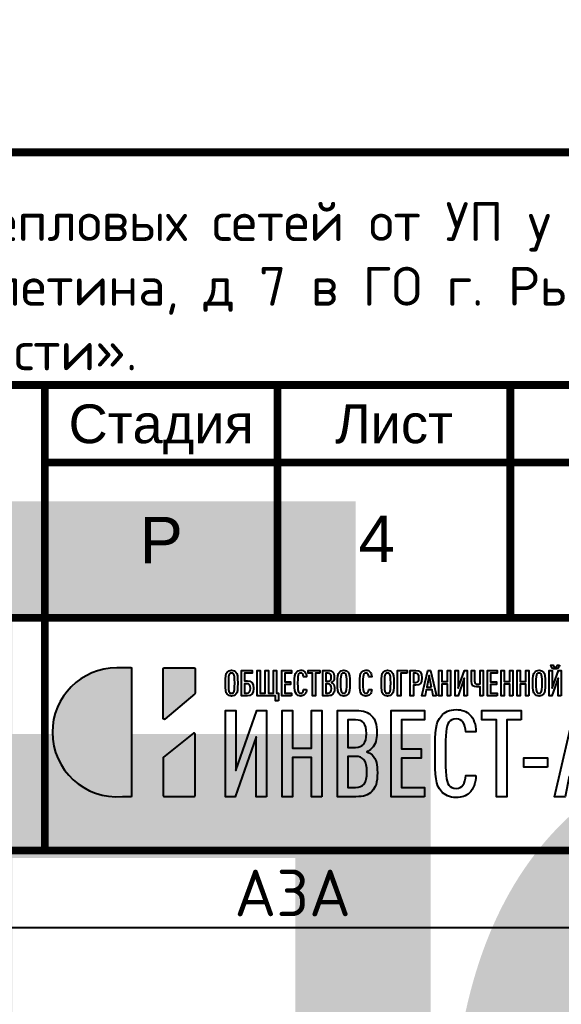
# Model space of a CAD drawing. Header units: millimetres. Extents: x 1990 to 8783, y 397 to 3825.
# Drawn here: x 4152 to 4186.9, y 3383.3 to 3446.7 of the extents above; entities that cross this region are included whole.
import ezdxf
from ezdxf.enums import TextEntityAlignment as Align

# ---------------------------------------------------------------- set-up
doc = ezdxf.new("R2018")
doc.units = ezdxf.units.MM
doc.layers.add('layer 1', color=7, linetype='Continuous')
doc.layers.add('Форматы', color=7, linetype='Continuous')
doc.styles.add('-ISOCPEUR-', font='isocpeur.ttf')
doc.styles.get("Standard").update_dxf_attribs({"font": 'arial.ttf'})

# ---------------------------------------------------------------- blocks, each defined once
blk = doc.blocks.new('Лого')
h = blk.add_hatch(color=151)
h.set_gradient(color1=(158, 191, 227), color2=(46, 54, 92), tint=1, name='HEMISPHERICAL')
edge = h.paths.add_edge_path()
edge.add_spline(control_points=[(0.349, 0.494), (-0.191, 0.447), (-0.657, 0.871), (-0.657, 1.415), (-0.657, 1.415), (-0.657, 1.925), (-0.243, 2.339), (0.267, 2.339), (0.267, 2.339), (0.267, 2.339), (0.471, 2.339), (0.471, 2.339), (0.471, 2.339), (0.479, 2.339), (0.485, 2.333), (0.485, 2.325), (0.485, 2.325), (0.485, 2.325), (0.485, 0.508), (0.485, 0.508), (0.485, 0.508), (0.485, 0.5), (0.479, 0.494), (0.471, 0.494), (0.471, 0.494), (0.471, 0.494), (0.35, 0.494), (0.35, 0.494), (0.35, 0.494), (0.35, 0.494), (0.349, 0.494), (0.349, 0.494)], knot_values=[0, 0, 0, 0, 0.111111, 0.111111, 0.111111, 0.111121, 0.222222, 0.222222, 0.222222, 0.222232, 0.333333, 0.333333, 0.333333, 0.333344, 0.444444, 0.444444, 0.444444, 0.444455, 0.555556, 0.555556, 0.555556, 0.555566, 0.666667, 0.666667, 0.666667, 0.666677, 0.777778, 0.777778, 0.777778, 0.777788, 1, 1, 1, 1], degree=3, periodic=0)
edge = h.paths.add_edge_path()
edge.add_spline(control_points=[(0.955, 1.604), (0.955, 1.604), (1.385, 1.966), (1.385, 1.966), (1.385, 1.966), (1.388, 1.969), (1.39, 1.972), (1.39, 1.976), (1.39, 1.976), (1.39, 1.976), (1.39, 2.325), (1.39, 2.325), (1.39, 2.325), (1.39, 2.333), (1.384, 2.339), (1.377, 2.339), (1.377, 2.339), (1.377, 2.339), (0.947, 2.339), (0.947, 2.339), (0.947, 2.339), (0.939, 2.339), (0.933, 2.333), (0.933, 2.325), (0.933, 2.325), (0.933, 2.325), (0.933, 1.614), (0.933, 1.614), (0.933, 1.614), (0.933, 1.609), (0.936, 1.604), (0.941, 1.602), (0.941, 1.602), (0.946, 1.6), (0.951, 1.601), (0.955, 1.604)], knot_values=[0, 0, 0, 0, 0.1, 0.1, 0.1, 0.10001, 0.2, 0.2, 0.2, 0.20001, 0.3, 0.3, 0.3, 0.30001, 0.4, 0.4, 0.4, 0.40001, 0.5, 0.5, 0.5, 0.50001, 0.6, 0.6, 0.6, 0.60001, 0.7, 0.7, 0.7, 0.70001, 0.8, 0.8, 0.8, 0.80001, 1, 1, 1, 1], degree=3, periodic=0)
edge = h.paths.add_edge_path()
edge.add_spline(control_points=[(0.938, 1.059), (0.938, 1.059), (1.369, 1.401), (1.369, 1.401), (1.369, 1.401), (1.373, 1.404), (1.378, 1.405), (1.383, 1.402), (1.383, 1.402), (1.387, 1.4), (1.39, 1.396), (1.39, 1.39), (1.39, 1.39), (1.39, 1.39), (1.39, 0.508), (1.39, 0.508), (1.39, 0.508), (1.39, 0.5), (1.384, 0.494), (1.377, 0.494), (1.377, 0.494), (1.377, 0.494), (0.947, 0.494), (0.947, 0.494), (0.947, 0.494), (0.939, 0.494), (0.933, 0.5), (0.933, 0.508), (0.933, 0.508), (0.933, 0.508), (0.933, 1.049), (0.933, 1.049), (0.933, 1.049), (0.933, 1.053), (0.935, 1.057), (0.938, 1.059)], knot_values=[0, 0, 0, 0, 0.1, 0.1, 0.1, 0.10001, 0.2, 0.2, 0.2, 0.20001, 0.3, 0.3, 0.3, 0.30001, 0.4, 0.4, 0.4, 0.40001, 0.5, 0.5, 0.5, 0.50001, 0.6, 0.6, 0.6, 0.60001, 0.7, 0.7, 0.7, 0.70001, 0.8, 0.8, 0.8, 0.80001, 1, 1, 1, 1], degree=3, periodic=0)
at = {"layer": 'layer 1', "color": 159}
for points, knots in [([(0.349, 0.494), (-0.191, 0.447), (-0.657, 0.871), (-0.657, 1.415), (-0.657, 1.415), (-0.657, 1.925), (-0.243, 2.339), (0.267, 2.339), (0.267, 2.339), (0.267, 2.339), (0.471, 2.339), (0.471, 2.339), (0.471, 2.339), (0.479, 2.339), (0.485, 2.333), (0.485, 2.325), (0.485, 2.325), (0.485, 2.325), (0.485, 0.508), (0.485, 0.508), (0.485, 0.508), (0.485, 0.5), (0.479, 0.494), (0.471, 0.494), (0.471, 0.494), (0.471, 0.494), (0.35, 0.494), (0.35, 0.494), (0.35, 0.494), (0.35, 0.494), (0.349, 0.494), (0.349, 0.494)], [0, 0, 0, 0, 0.111111, 0.111111, 0.111111, 0.111111, 0.222222, 0.222222, 0.222222, 0.222222, 0.333333, 0.333333, 0.333333, 0.333333, 0.444444, 0.444444, 0.444444, 0.444444, 0.555556, 0.555556, 0.555556, 0.555556, 0.666667, 0.666667, 0.666667, 0.666667, 0.777778, 0.777778, 0.777778, 0.777778, 1, 1, 1, 1]), ([(0.955, 1.604), (0.955, 1.604), (1.385, 1.966), (1.385, 1.966), (1.385, 1.966), (1.388, 1.969), (1.39, 1.972), (1.39, 1.976), (1.39, 1.976), (1.39, 1.976), (1.39, 2.325), (1.39, 2.325), (1.39, 2.325), (1.39, 2.333), (1.384, 2.339), (1.377, 2.339), (1.377, 2.339), (1.377, 2.339), (0.947, 2.339), (0.947, 2.339), (0.947, 2.339), (0.939, 2.339), (0.933, 2.333), (0.933, 2.325), (0.933, 2.325), (0.933, 2.325), (0.933, 1.614), (0.933, 1.614), (0.933, 1.614), (0.933, 1.609), (0.936, 1.604), (0.941, 1.602), (0.941, 1.602), (0.946, 1.6), (0.951, 1.601), (0.955, 1.604)], [0, 0, 0, 0, 0.1, 0.1, 0.1, 0.1, 0.2, 0.2, 0.2, 0.2, 0.3, 0.3, 0.3, 0.3, 0.4, 0.4, 0.4, 0.4, 0.5, 0.5, 0.5, 0.5, 0.6, 0.6, 0.6, 0.6, 0.7, 0.7, 0.7, 0.7, 0.8, 0.8, 0.8, 0.8, 1, 1, 1, 1]), ([(2.002, 2.121), (2.002, 2.221), (1.999, 2.253), (1.976, 2.279), (1.976, 2.279), (1.962, 2.295), (1.942, 2.306), (1.914, 2.306), (1.914, 2.306), (1.885, 2.306), (1.866, 2.295), (1.852, 2.279), (1.852, 2.279), (1.829, 2.253), (1.826, 2.221), (1.826, 2.121), (1.826, 2.121), (1.826, 2.021), (1.829, 1.988), (1.852, 1.962), (1.852, 1.962), (1.866, 1.946), (1.885, 1.936), (1.914, 1.936), (1.914, 1.936), (1.942, 1.936), (1.962, 1.946), (1.976, 1.962), (1.976, 1.962), (1.999, 1.988), (2.002, 2.021), (2.002, 2.121)], [0, 0, 0, 0, 0.111111, 0.111111, 0.111111, 0.111111, 0.222222, 0.222222, 0.222222, 0.222222, 0.333333, 0.333333, 0.333333, 0.333333, 0.444444, 0.444444, 0.444444, 0.444444, 0.555556, 0.555556, 0.555556, 0.555556, 0.666667, 0.666667, 0.666667, 0.666667, 0.777778, 0.777778, 0.777778, 0.777778, 1, 1, 1, 1]), ([(1.959, 2.121), (1.959, 2.035), (1.956, 2.006), (1.943, 1.989), (1.943, 1.989), (1.937, 1.981), (1.928, 1.975), (1.914, 1.975), (1.914, 1.975), (1.9, 1.975), (1.89, 1.981), (1.884, 1.989), (1.884, 1.989), (1.871, 2.006), (1.869, 2.035), (1.869, 2.121), (1.869, 2.121), (1.869, 2.207), (1.871, 2.235), (1.884, 2.253), (1.884, 2.253), (1.89, 2.261), (1.9, 2.266), (1.914, 2.266), (1.914, 2.266), (1.928, 2.266), (1.937, 2.261), (1.943, 2.253), (1.943, 2.253), (1.956, 2.235), (1.959, 2.207), (1.959, 2.121)], [0, 0, 0, 0, 0.111111, 0.111111, 0.111111, 0.111111, 0.222222, 0.222222, 0.222222, 0.222222, 0.333333, 0.333333, 0.333333, 0.333333, 0.444444, 0.444444, 0.444444, 0.444444, 0.555556, 0.555556, 0.555556, 0.555556, 0.666667, 0.666667, 0.666667, 0.666667, 0.777778, 0.777778, 0.777778, 0.777778, 1, 1, 1, 1]), ([(2.228, 2.046), (2.228, 2.126), (2.196, 2.152), (2.141, 2.152), (2.141, 2.152), (2.141, 2.152), (2.102, 2.152), (2.102, 2.152), (2.102, 2.152), (2.102, 2.152), (2.102, 2.262), (2.102, 2.262), (2.102, 2.262), (2.102, 2.262), (2.212, 2.262), (2.212, 2.262), (2.212, 2.262), (2.212, 2.262), (2.212, 2.302), (2.212, 2.302), (2.212, 2.302), (2.212, 2.302), (2.059, 2.302), (2.059, 2.302), (2.059, 2.302), (2.059, 2.302), (2.059, 1.94), (2.059, 1.94), (2.059, 1.94), (2.059, 1.94), (2.141, 1.94), (2.141, 1.94), (2.141, 1.94), (2.195, 1.94), (2.228, 1.966), (2.228, 2.046)], [0, 0, 0, 0, 0.1, 0.1, 0.1, 0.1, 0.2, 0.2, 0.2, 0.2, 0.3, 0.3, 0.3, 0.3, 0.4, 0.4, 0.4, 0.4, 0.5, 0.5, 0.5, 0.5, 0.6, 0.6, 0.6, 0.6, 0.7, 0.7, 0.7, 0.7, 0.8, 0.8, 0.8, 0.8, 1, 1, 1, 1]), ([(2.587, 1.868), (2.587, 1.868), (2.587, 1.979), (2.587, 1.979), (2.587, 1.979), (2.587, 1.979), (2.559, 1.979), (2.559, 1.979), (2.559, 1.979), (2.559, 1.979), (2.559, 2.302), (2.559, 2.302), (2.559, 2.302), (2.559, 2.302), (2.515, 2.302), (2.515, 2.302), (2.515, 2.302), (2.515, 2.302), (2.515, 1.979), (2.515, 1.979), (2.515, 1.979), (2.515, 1.979), (2.442, 1.979), (2.442, 1.979), (2.442, 1.979), (2.442, 1.979), (2.442, 2.302), (2.442, 2.302), (2.442, 2.302), (2.442, 2.302), (2.398, 2.302), (2.398, 2.302), (2.398, 2.302), (2.398, 2.302), (2.398, 1.979), (2.398, 1.979), (2.398, 1.979), (2.398, 1.979), (2.325, 1.979), (2.325, 1.979), (2.325, 1.979), (2.325, 1.979), (2.325, 2.302), (2.325, 2.302), (2.325, 2.302), (2.325, 2.302), (2.282, 2.302), (2.282, 2.302), (2.282, 2.302), (2.282, 2.302), (2.282, 1.94), (2.282, 1.94), (2.282, 1.94), (2.282, 1.94), (2.546, 1.94), (2.546, 1.94), (2.546, 1.94), (2.546, 1.94), (2.546, 1.868), (2.546, 1.868), (2.546, 1.868), (2.546, 1.868), (2.587, 1.868), (2.587, 1.868)], [0, 0, 0, 0, 0.058824, 0.058824, 0.058824, 0.058824, 0.117647, 0.117647, 0.117647, 0.117647, 0.176471, 0.176471, 0.176471, 0.176471, 0.235294, 0.235294, 0.235294, 0.235294, 0.294118, 0.294118, 0.294118, 0.294118, 0.352941, 0.352941, 0.352941, 0.352941, 0.411765, 0.411765, 0.411765, 0.411765, 0.470588, 0.470588, 0.470588, 0.470588, 0.529412, 0.529412, 0.529412, 0.529412, 0.588235, 0.588235, 0.588235, 0.588235, 0.647059, 0.647059, 0.647059, 0.647059, 0.705882, 0.705882, 0.705882, 0.705882, 0.764706, 0.764706, 0.764706, 0.764706, 0.823529, 0.823529, 0.823529, 0.823529, 0.882353, 0.882353, 0.882353, 0.882353, 1, 1, 1, 1]), ([(2.773, 1.94), (2.773, 1.94), (2.773, 1.979), (2.773, 1.979), (2.773, 1.979), (2.773, 1.979), (2.677, 1.979), (2.677, 1.979), (2.677, 1.979), (2.677, 1.979), (2.677, 2.102), (2.677, 2.102), (2.677, 2.102), (2.677, 2.102), (2.76, 2.102), (2.76, 2.102), (2.76, 2.102), (2.76, 2.102), (2.76, 2.141), (2.76, 2.141), (2.76, 2.141), (2.76, 2.141), (2.677, 2.141), (2.677, 2.141), (2.677, 2.141), (2.677, 2.141), (2.677, 2.262), (2.677, 2.262), (2.677, 2.262), (2.677, 2.262), (2.773, 2.262), (2.773, 2.262), (2.773, 2.262), (2.773, 2.262), (2.773, 2.302), (2.773, 2.302), (2.773, 2.302), (2.773, 2.302), (2.634, 2.302), (2.634, 2.302), (2.634, 2.302), (2.634, 2.302), (2.634, 1.94), (2.634, 1.94), (2.634, 1.94), (2.634, 1.94), (2.773, 1.94), (2.773, 1.94)], [0, 0, 0, 0, 0.076923, 0.076923, 0.076923, 0.076923, 0.153846, 0.153846, 0.153846, 0.153846, 0.230769, 0.230769, 0.230769, 0.230769, 0.307692, 0.307692, 0.307692, 0.307692, 0.384615, 0.384615, 0.384615, 0.384615, 0.461538, 0.461538, 0.461538, 0.461538, 0.538462, 0.538462, 0.538462, 0.538462, 0.615385, 0.615385, 0.615385, 0.615385, 0.692308, 0.692308, 0.692308, 0.692308, 0.769231, 0.769231, 0.769231, 0.769231, 0.846154, 0.846154, 0.846154, 0.846154, 1, 1, 1, 1]), ([(2.99, 2.029), (2.99, 2.029), (2.946, 2.029), (2.946, 2.029), (2.946, 2.029), (2.946, 2.014), (2.943, 1.998), (2.935, 1.988), (2.935, 1.988), (2.929, 1.981), (2.92, 1.975), (2.906, 1.975), (2.906, 1.975), (2.892, 1.975), (2.882, 1.981), (2.876, 1.989), (2.876, 1.989), (2.864, 2.006), (2.862, 2.035), (2.862, 2.121), (2.862, 2.121), (2.862, 2.207), (2.864, 2.235), (2.876, 2.253), (2.876, 2.253), (2.882, 2.261), (2.892, 2.266), (2.906, 2.266), (2.906, 2.266), (2.92, 2.266), (2.929, 2.261), (2.935, 2.254), (2.935, 2.254), (2.943, 2.243), (2.946, 2.228), (2.946, 2.213), (2.946, 2.213), (2.946, 2.213), (2.99, 2.213), (2.99, 2.213), (2.99, 2.213), (2.989, 2.242), (2.981, 2.268), (2.964, 2.284), (2.964, 2.284), (2.95, 2.298), (2.932, 2.306), (2.906, 2.306), (2.906, 2.306), (2.878, 2.306), (2.858, 2.295), (2.844, 2.279), (2.844, 2.279), (2.821, 2.252), (2.818, 2.221), (2.818, 2.121), (2.818, 2.121), (2.818, 2.021), (2.821, 1.99), (2.844, 1.962), (2.844, 1.962), (2.858, 1.946), (2.878, 1.936), (2.906, 1.936), (2.906, 1.936), (2.93, 1.936), (2.948, 1.943), (2.962, 1.956), (2.962, 1.956), (2.98, 1.972), (2.989, 1.999), (2.99, 2.029)], [0, 0, 0, 0, 0.052632, 0.052632, 0.052632, 0.052632, 0.105263, 0.105263, 0.105263, 0.105263, 0.157895, 0.157895, 0.157895, 0.157895, 0.210526, 0.210526, 0.210526, 0.210526, 0.263158, 0.263158, 0.263158, 0.263158, 0.315789, 0.315789, 0.315789, 0.315789, 0.368421, 0.368421, 0.368421, 0.368421, 0.421053, 0.421053, 0.421053, 0.421053, 0.473684, 0.473684, 0.473684, 0.473684, 0.526316, 0.526316, 0.526316, 0.526316, 0.578947, 0.578947, 0.578947, 0.578947, 0.631579, 0.631579, 0.631579, 0.631579, 0.684211, 0.684211, 0.684211, 0.684211, 0.736842, 0.736842, 0.736842, 0.736842, 0.789474, 0.789474, 0.789474, 0.789474, 0.842105, 0.842105, 0.842105, 0.842105, 0.894737, 0.894737, 0.894737, 0.894737, 1, 1, 1, 1]), ([(3.18, 2.262), (3.18, 2.262), (3.18, 2.302), (3.18, 2.302), (3.18, 2.302), (3.18, 2.302), (3.015, 2.302), (3.015, 2.302), (3.015, 2.302), (3.015, 2.302), (3.015, 2.262), (3.015, 2.262), (3.015, 2.262), (3.015, 2.262), (3.075, 2.262), (3.075, 2.262), (3.075, 2.262), (3.075, 2.262), (3.075, 1.94), (3.075, 1.94), (3.075, 1.94), (3.075, 1.94), (3.119, 1.94), (3.119, 1.94), (3.119, 1.94), (3.119, 1.94), (3.119, 2.262), (3.119, 2.262), (3.119, 2.262), (3.119, 2.262), (3.18, 2.262), (3.18, 2.262)], [0, 0, 0, 0, 0.111111, 0.111111, 0.111111, 0.111111, 0.222222, 0.222222, 0.222222, 0.222222, 0.333333, 0.333333, 0.333333, 0.333333, 0.444444, 0.444444, 0.444444, 0.444444, 0.555556, 0.555556, 0.555556, 0.555556, 0.666667, 0.666667, 0.666667, 0.666667, 0.777778, 0.777778, 0.777778, 0.777778, 1, 1, 1, 1]), ([(3.39, 2.041), (3.39, 2.072), (3.387, 2.097), (3.369, 2.115), (3.369, 2.115), (3.362, 2.121), (3.354, 2.126), (3.346, 2.128), (3.346, 2.128), (3.353, 2.131), (3.36, 2.136), (3.367, 2.142), (3.367, 2.142), (3.384, 2.159), (3.388, 2.181), (3.388, 2.207), (3.388, 2.207), (3.388, 2.246), (3.382, 2.263), (3.367, 2.28), (3.367, 2.28), (3.352, 2.295), (3.333, 2.302), (3.301, 2.302), (3.301, 2.302), (3.301, 2.302), (3.223, 2.302), (3.223, 2.302), (3.223, 2.302), (3.223, 2.302), (3.223, 1.94), (3.223, 1.94), (3.223, 1.94), (3.223, 1.94), (3.301, 1.94), (3.301, 1.94), (3.301, 1.94), (3.333, 1.94), (3.352, 1.946), (3.367, 1.962), (3.367, 1.962), (3.383, 1.978), (3.39, 1.998), (3.39, 2.041)], [0, 0, 0, 0, 0.083333, 0.083333, 0.083333, 0.083333, 0.166667, 0.166667, 0.166667, 0.166667, 0.25, 0.25, 0.25, 0.25, 0.333333, 0.333333, 0.333333, 0.333333, 0.416667, 0.416667, 0.416667, 0.416667, 0.5, 0.5, 0.5, 0.5, 0.583333, 0.583333, 0.583333, 0.583333, 0.666667, 0.666667, 0.666667, 0.666667, 0.75, 0.75, 0.75, 0.75, 0.833333, 0.833333, 0.833333, 0.833333, 1, 1, 1, 1]), ([(3.344, 2.205), (3.344, 2.163), (3.329, 2.147), (3.298, 2.147), (3.298, 2.147), (3.298, 2.147), (3.266, 2.147), (3.266, 2.147), (3.266, 2.147), (3.266, 2.147), (3.266, 2.262), (3.266, 2.262), (3.266, 2.262), (3.266, 2.262), (3.298, 2.262), (3.298, 2.262), (3.298, 2.262), (3.33, 2.262), (3.344, 2.248), (3.344, 2.205)], [0, 0, 0, 0, 0.166667, 0.166667, 0.166667, 0.166667, 0.333333, 0.333333, 0.333333, 0.333333, 0.5, 0.5, 0.5, 0.5, 0.666667, 0.666667, 0.666667, 0.666667, 1, 1, 1, 1]), ([(3.611, 2.121), (3.611, 2.221), (3.608, 2.253), (3.585, 2.279), (3.585, 2.279), (3.571, 2.295), (3.551, 2.306), (3.523, 2.306), (3.523, 2.306), (3.495, 2.306), (3.475, 2.295), (3.461, 2.279), (3.461, 2.279), (3.438, 2.253), (3.435, 2.221), (3.435, 2.121), (3.435, 2.121), (3.435, 2.021), (3.438, 1.988), (3.461, 1.962), (3.461, 1.962), (3.475, 1.946), (3.495, 1.936), (3.523, 1.936), (3.523, 1.936), (3.551, 1.936), (3.571, 1.946), (3.585, 1.962), (3.585, 1.962), (3.608, 1.988), (3.611, 2.021), (3.611, 2.121)], [0, 0, 0, 0, 0.111111, 0.111111, 0.111111, 0.111111, 0.222222, 0.222222, 0.222222, 0.222222, 0.333333, 0.333333, 0.333333, 0.333333, 0.444444, 0.444444, 0.444444, 0.444444, 0.555556, 0.555556, 0.555556, 0.555556, 0.666667, 0.666667, 0.666667, 0.666667, 0.777778, 0.777778, 0.777778, 0.777778, 1, 1, 1, 1]), ([(3.568, 2.121), (3.568, 2.035), (3.565, 2.006), (3.552, 1.989), (3.552, 1.989), (3.546, 1.981), (3.537, 1.975), (3.523, 1.975), (3.523, 1.975), (3.509, 1.975), (3.499, 1.981), (3.493, 1.989), (3.493, 1.989), (3.48, 2.006), (3.478, 2.035), (3.478, 2.121), (3.478, 2.121), (3.478, 2.207), (3.48, 2.235), (3.493, 2.253), (3.493, 2.253), (3.499, 2.261), (3.509, 2.266), (3.523, 2.266), (3.523, 2.266), (3.537, 2.266), (3.546, 2.261), (3.552, 2.253), (3.552, 2.253), (3.565, 2.235), (3.568, 2.207), (3.568, 2.121)], [0, 0, 0, 0, 0.111111, 0.111111, 0.111111, 0.111111, 0.222222, 0.222222, 0.222222, 0.222222, 0.333333, 0.333333, 0.333333, 0.333333, 0.444444, 0.444444, 0.444444, 0.444444, 0.555556, 0.555556, 0.555556, 0.555556, 0.666667, 0.666667, 0.666667, 0.666667, 0.777778, 0.777778, 0.777778, 0.777778, 1, 1, 1, 1]), ([(3.926, 2.029), (3.926, 2.029), (3.883, 2.029), (3.883, 2.029), (3.883, 2.029), (3.882, 2.014), (3.879, 1.998), (3.871, 1.988), (3.871, 1.988), (3.865, 1.981), (3.856, 1.975), (3.842, 1.975), (3.842, 1.975), (3.828, 1.975), (3.819, 1.981), (3.812, 1.989), (3.812, 1.989), (3.8, 2.006), (3.798, 2.035), (3.798, 2.121), (3.798, 2.121), (3.798, 2.207), (3.8, 2.235), (3.812, 2.253), (3.812, 2.253), (3.819, 2.261), (3.828, 2.266), (3.842, 2.266), (3.842, 2.266), (3.856, 2.266), (3.865, 2.261), (3.871, 2.254), (3.871, 2.254), (3.88, 2.243), (3.882, 2.228), (3.883, 2.213), (3.883, 2.213), (3.883, 2.213), (3.926, 2.213), (3.926, 2.213), (3.926, 2.213), (3.925, 2.242), (3.917, 2.268), (3.9, 2.284), (3.9, 2.284), (3.886, 2.298), (3.868, 2.306), (3.842, 2.306), (3.842, 2.306), (3.814, 2.306), (3.794, 2.295), (3.78, 2.279), (3.78, 2.279), (3.757, 2.252), (3.754, 2.221), (3.754, 2.121), (3.754, 2.121), (3.754, 2.021), (3.757, 1.99), (3.78, 1.962), (3.78, 1.962), (3.794, 1.946), (3.814, 1.936), (3.842, 1.936), (3.842, 1.936), (3.866, 1.936), (3.884, 1.943), (3.898, 1.956), (3.898, 1.956), (3.916, 1.972), (3.925, 1.999), (3.926, 2.029)], [0, 0, 0, 0, 0.052632, 0.052632, 0.052632, 0.052632, 0.105263, 0.105263, 0.105263, 0.105263, 0.157895, 0.157895, 0.157895, 0.157895, 0.210526, 0.210526, 0.210526, 0.210526, 0.263158, 0.263158, 0.263158, 0.263158, 0.315789, 0.315789, 0.315789, 0.315789, 0.368421, 0.368421, 0.368421, 0.368421, 0.421053, 0.421053, 0.421053, 0.421053, 0.473684, 0.473684, 0.473684, 0.473684, 0.526316, 0.526316, 0.526316, 0.526316, 0.578947, 0.578947, 0.578947, 0.578947, 0.631579, 0.631579, 0.631579, 0.631579, 0.684211, 0.684211, 0.684211, 0.684211, 0.736842, 0.736842, 0.736842, 0.736842, 0.789474, 0.789474, 0.789474, 0.789474, 0.842105, 0.842105, 0.842105, 0.842105, 0.894737, 0.894737, 0.894737, 0.894737, 1, 1, 1, 1]), ([(4.241, 2.121), (4.241, 2.221), (4.238, 2.253), (4.214, 2.279), (4.214, 2.279), (4.2, 2.295), (4.181, 2.306), (4.152, 2.306), (4.152, 2.306), (4.124, 2.306), (4.105, 2.295), (4.09, 2.279), (4.09, 2.279), (4.067, 2.253), (4.064, 2.221), (4.064, 2.121), (4.064, 2.121), (4.064, 2.021), (4.067, 1.988), (4.09, 1.962), (4.09, 1.962), (4.105, 1.946), (4.124, 1.936), (4.152, 1.936), (4.152, 1.936), (4.181, 1.936), (4.2, 1.946), (4.214, 1.962), (4.214, 1.962), (4.238, 1.988), (4.241, 2.021), (4.241, 2.121)], [0, 0, 0, 0, 0.111111, 0.111111, 0.111111, 0.111111, 0.222222, 0.222222, 0.222222, 0.222222, 0.333333, 0.333333, 0.333333, 0.333333, 0.444444, 0.444444, 0.444444, 0.444444, 0.555556, 0.555556, 0.555556, 0.555556, 0.666667, 0.666667, 0.666667, 0.666667, 0.777778, 0.777778, 0.777778, 0.777778, 1, 1, 1, 1]), ([(4.197, 2.121), (4.197, 2.035), (4.194, 2.006), (4.182, 1.989), (4.182, 1.989), (4.176, 1.981), (4.167, 1.975), (4.152, 1.975), (4.152, 1.975), (4.138, 1.975), (4.128, 1.981), (4.122, 1.989), (4.122, 1.989), (4.11, 2.006), (4.108, 2.035), (4.108, 2.121), (4.108, 2.121), (4.108, 2.207), (4.11, 2.235), (4.122, 2.253), (4.122, 2.253), (4.128, 2.261), (4.138, 2.266), (4.152, 2.266), (4.152, 2.266), (4.167, 2.266), (4.176, 2.261), (4.182, 2.253), (4.182, 2.253), (4.194, 2.235), (4.197, 2.207), (4.197, 2.121)], [0, 0, 0, 0, 0.111111, 0.111111, 0.111111, 0.111111, 0.222222, 0.222222, 0.222222, 0.222222, 0.333333, 0.333333, 0.333333, 0.333333, 0.444444, 0.444444, 0.444444, 0.444444, 0.555556, 0.555556, 0.555556, 0.555556, 0.666667, 0.666667, 0.666667, 0.666667, 0.777778, 0.777778, 0.777778, 0.777778, 1, 1, 1, 1]), ([(4.434, 2.262), (4.434, 2.262), (4.434, 2.302), (4.434, 2.302), (4.434, 2.302), (4.434, 2.302), (4.297, 2.302), (4.297, 2.302), (4.297, 2.302), (4.297, 2.302), (4.297, 1.94), (4.297, 1.94), (4.297, 1.94), (4.297, 1.94), (4.341, 1.94), (4.341, 1.94), (4.341, 1.94), (4.341, 1.94), (4.341, 2.262), (4.341, 2.262), (4.341, 2.262), (4.341, 2.262), (4.434, 2.262), (4.434, 2.262)], [0, 0, 0, 0, 0.142857, 0.142857, 0.142857, 0.142857, 0.285714, 0.285714, 0.285714, 0.285714, 0.428571, 0.428571, 0.428571, 0.428571, 0.571429, 0.571429, 0.571429, 0.571429, 0.714286, 0.714286, 0.714286, 0.714286, 1, 1, 1, 1]), ([(4.645, 2.196), (4.645, 2.276), (4.614, 2.302), (4.56, 2.302), (4.56, 2.302), (4.56, 2.302), (4.478, 2.302), (4.478, 2.302), (4.478, 2.302), (4.478, 2.302), (4.478, 1.94), (4.478, 1.94), (4.478, 1.94), (4.478, 1.94), (4.522, 1.94), (4.522, 1.94), (4.522, 1.94), (4.522, 1.94), (4.522, 2.091), (4.522, 2.091), (4.522, 2.091), (4.522, 2.091), (4.56, 2.091), (4.56, 2.091), (4.56, 2.091), (4.613, 2.091), (4.645, 2.117), (4.645, 2.196)], [0, 0, 0, 0, 0.125, 0.125, 0.125, 0.125, 0.25, 0.25, 0.25, 0.25, 0.375, 0.375, 0.375, 0.375, 0.5, 0.5, 0.5, 0.5, 0.625, 0.625, 0.625, 0.625, 0.75, 0.75, 0.75, 0.75, 1, 1, 1, 1]), ([(4.602, 2.196), (4.602, 2.148), (4.588, 2.13), (4.558, 2.13), (4.558, 2.13), (4.558, 2.13), (4.522, 2.13), (4.522, 2.13), (4.522, 2.13), (4.522, 2.13), (4.522, 2.262), (4.522, 2.262), (4.522, 2.262), (4.522, 2.262), (4.558, 2.262), (4.558, 2.262), (4.558, 2.262), (4.588, 2.262), (4.602, 2.245), (4.602, 2.196)], [0, 0, 0, 0, 0.166667, 0.166667, 0.166667, 0.166667, 0.333333, 0.333333, 0.333333, 0.333333, 0.5, 0.5, 0.5, 0.5, 0.666667, 0.666667, 0.666667, 0.666667, 1, 1, 1, 1]), ([(4.854, 1.94), (4.854, 1.94), (4.77, 2.302), (4.77, 2.302), (4.77, 2.302), (4.77, 2.302), (4.728, 2.302), (4.728, 2.302), (4.728, 2.302), (4.728, 2.302), (4.644, 1.94), (4.644, 1.94), (4.644, 1.94), (4.644, 1.94), (4.69, 1.94), (4.69, 1.94), (4.69, 1.94), (4.69, 1.94), (4.707, 2.025), (4.707, 2.025), (4.707, 2.025), (4.707, 2.025), (4.791, 2.025), (4.791, 2.025), (4.791, 2.025), (4.791, 2.025), (4.808, 1.94), (4.808, 1.94), (4.808, 1.94), (4.808, 1.94), (4.854, 1.94), (4.854, 1.94)], [0, 0, 0, 0, 0.111111, 0.111111, 0.111111, 0.111111, 0.222222, 0.222222, 0.222222, 0.222222, 0.333333, 0.333333, 0.333333, 0.333333, 0.444444, 0.444444, 0.444444, 0.444444, 0.555556, 0.555556, 0.555556, 0.555556, 0.666667, 0.666667, 0.666667, 0.666667, 0.777778, 0.777778, 0.777778, 0.777778, 1, 1, 1, 1]), ([(5.057, 1.94), (5.057, 1.94), (5.057, 2.302), (5.057, 2.302), (5.057, 2.302), (5.057, 2.302), (5.013, 2.302), (5.013, 2.302), (5.013, 2.302), (5.013, 2.302), (5.013, 2.144), (5.013, 2.144), (5.013, 2.144), (5.013, 2.144), (4.933, 2.144), (4.933, 2.144), (4.933, 2.144), (4.933, 2.144), (4.933, 2.302), (4.933, 2.302), (4.933, 2.302), (4.933, 2.302), (4.889, 2.302), (4.889, 2.302), (4.889, 2.302), (4.889, 2.302), (4.889, 1.94), (4.889, 1.94), (4.889, 1.94), (4.889, 1.94), (4.933, 1.94), (4.933, 1.94), (4.933, 1.94), (4.933, 1.94), (4.933, 2.104), (4.933, 2.104), (4.933, 2.104), (4.933, 2.104), (5.013, 2.104), (5.013, 2.104), (5.013, 2.104), (5.013, 2.104), (5.013, 1.94), (5.013, 1.94), (5.013, 1.94), (5.013, 1.94), (5.057, 1.94), (5.057, 1.94)], [0, 0, 0, 0, 0.076923, 0.076923, 0.076923, 0.076923, 0.153846, 0.153846, 0.153846, 0.153846, 0.230769, 0.230769, 0.230769, 0.230769, 0.307692, 0.307692, 0.307692, 0.307692, 0.384615, 0.384615, 0.384615, 0.384615, 0.461538, 0.461538, 0.461538, 0.461538, 0.538462, 0.538462, 0.538462, 0.538462, 0.615385, 0.615385, 0.615385, 0.615385, 0.692308, 0.692308, 0.692308, 0.692308, 0.769231, 0.769231, 0.769231, 0.769231, 0.846154, 0.846154, 0.846154, 0.846154, 1, 1, 1, 1]), ([(5.295, 1.94), (5.295, 1.94), (5.295, 2.302), (5.295, 2.302), (5.295, 2.302), (5.295, 2.302), (5.254, 2.302), (5.254, 2.302), (5.254, 2.302), (5.254, 2.302), (5.166, 2.05), (5.166, 2.05), (5.166, 2.05), (5.166, 2.05), (5.166, 2.302), (5.166, 2.302), (5.166, 2.302), (5.166, 2.302), (5.122, 2.302), (5.122, 2.302), (5.122, 2.302), (5.122, 2.302), (5.122, 1.94), (5.122, 1.94), (5.122, 1.94), (5.122, 1.94), (5.163, 1.94), (5.163, 1.94), (5.163, 1.94), (5.163, 1.94), (5.251, 2.191), (5.251, 2.191), (5.251, 2.191), (5.251, 2.191), (5.251, 1.94), (5.251, 1.94), (5.251, 1.94), (5.251, 1.94), (5.295, 1.94), (5.295, 1.94)], [0, 0, 0, 0, 0.090909, 0.090909, 0.090909, 0.090909, 0.181818, 0.181818, 0.181818, 0.181818, 0.272727, 0.272727, 0.272727, 0.272727, 0.363636, 0.363636, 0.363636, 0.363636, 0.454545, 0.454545, 0.454545, 0.454545, 0.545455, 0.545455, 0.545455, 0.545455, 0.636364, 0.636364, 0.636364, 0.636364, 0.727273, 0.727273, 0.727273, 0.727273, 0.818182, 0.818182, 0.818182, 0.818182, 1, 1, 1, 1]), ([(5.523, 1.94), (5.523, 1.94), (5.523, 2.302), (5.523, 2.302), (5.523, 2.302), (5.523, 2.302), (5.479, 2.302), (5.479, 2.302), (5.479, 2.302), (5.479, 2.302), (5.479, 2.109), (5.479, 2.109), (5.479, 2.109), (5.466, 2.106), (5.455, 2.105), (5.44, 2.105), (5.44, 2.105), (5.416, 2.105), (5.401, 2.114), (5.401, 2.153), (5.401, 2.153), (5.401, 2.153), (5.401, 2.302), (5.401, 2.302), (5.401, 2.302), (5.401, 2.302), (5.358, 2.302), (5.358, 2.302), (5.358, 2.302), (5.358, 2.302), (5.358, 2.149), (5.358, 2.149), (5.358, 2.149), (5.358, 2.087), (5.384, 2.066), (5.434, 2.066), (5.434, 2.066), (5.448, 2.066), (5.463, 2.067), (5.479, 2.07), (5.479, 2.07), (5.479, 2.07), (5.479, 1.94), (5.479, 1.94), (5.479, 1.94), (5.479, 1.94), (5.523, 1.94), (5.523, 1.94)], [0, 0, 0, 0, 0.076923, 0.076923, 0.076923, 0.076923, 0.153846, 0.153846, 0.153846, 0.153846, 0.230769, 0.230769, 0.230769, 0.230769, 0.307692, 0.307692, 0.307692, 0.307692, 0.384615, 0.384615, 0.384615, 0.384615, 0.461538, 0.461538, 0.461538, 0.461538, 0.538462, 0.538462, 0.538462, 0.538462, 0.615385, 0.615385, 0.615385, 0.615385, 0.692308, 0.692308, 0.692308, 0.692308, 0.769231, 0.769231, 0.769231, 0.769231, 0.846154, 0.846154, 0.846154, 0.846154, 1, 1, 1, 1]), ([(5.727, 1.94), (5.727, 1.94), (5.727, 1.979), (5.727, 1.979), (5.727, 1.979), (5.727, 1.979), (5.631, 1.979), (5.631, 1.979), (5.631, 1.979), (5.631, 1.979), (5.631, 2.102), (5.631, 2.102), (5.631, 2.102), (5.631, 2.102), (5.714, 2.102), (5.714, 2.102), (5.714, 2.102), (5.714, 2.102), (5.714, 2.141), (5.714, 2.141), (5.714, 2.141), (5.714, 2.141), (5.631, 2.141), (5.631, 2.141), (5.631, 2.141), (5.631, 2.141), (5.631, 2.262), (5.631, 2.262), (5.631, 2.262), (5.631, 2.262), (5.727, 2.262), (5.727, 2.262), (5.727, 2.262), (5.727, 2.262), (5.727, 2.302), (5.727, 2.302), (5.727, 2.302), (5.727, 2.302), (5.588, 2.302), (5.588, 2.302), (5.588, 2.302), (5.588, 2.302), (5.588, 1.94), (5.588, 1.94), (5.588, 1.94), (5.588, 1.94), (5.727, 1.94), (5.727, 1.94)], [0, 0, 0, 0, 0.076923, 0.076923, 0.076923, 0.076923, 0.153846, 0.153846, 0.153846, 0.153846, 0.230769, 0.230769, 0.230769, 0.230769, 0.307692, 0.307692, 0.307692, 0.307692, 0.384615, 0.384615, 0.384615, 0.384615, 0.461538, 0.461538, 0.461538, 0.461538, 0.538462, 0.538462, 0.538462, 0.538462, 0.615385, 0.615385, 0.615385, 0.615385, 0.692308, 0.692308, 0.692308, 0.692308, 0.769231, 0.769231, 0.769231, 0.769231, 0.846154, 0.846154, 0.846154, 0.846154, 1, 1, 1, 1]), ([(5.948, 1.94), (5.948, 1.94), (5.948, 2.302), (5.948, 2.302), (5.948, 2.302), (5.948, 2.302), (5.905, 2.302), (5.905, 2.302), (5.905, 2.302), (5.905, 2.302), (5.905, 2.144), (5.905, 2.144), (5.905, 2.144), (5.905, 2.144), (5.824, 2.144), (5.824, 2.144), (5.824, 2.144), (5.824, 2.144), (5.824, 2.302), (5.824, 2.302), (5.824, 2.302), (5.824, 2.302), (5.781, 2.302), (5.781, 2.302), (5.781, 2.302), (5.781, 2.302), (5.781, 1.94), (5.781, 1.94), (5.781, 1.94), (5.781, 1.94), (5.824, 1.94), (5.824, 1.94), (5.824, 1.94), (5.824, 1.94), (5.824, 2.104), (5.824, 2.104), (5.824, 2.104), (5.824, 2.104), (5.905, 2.104), (5.905, 2.104), (5.905, 2.104), (5.905, 2.104), (5.905, 1.94), (5.905, 1.94), (5.905, 1.94), (5.905, 1.94), (5.948, 1.94), (5.948, 1.94)], [0, 0, 0, 0, 0.076923, 0.076923, 0.076923, 0.076923, 0.153846, 0.153846, 0.153846, 0.153846, 0.230769, 0.230769, 0.230769, 0.230769, 0.307692, 0.307692, 0.307692, 0.307692, 0.384615, 0.384615, 0.384615, 0.384615, 0.461538, 0.461538, 0.461538, 0.461538, 0.538462, 0.538462, 0.538462, 0.538462, 0.615385, 0.615385, 0.615385, 0.615385, 0.692308, 0.692308, 0.692308, 0.692308, 0.769231, 0.769231, 0.769231, 0.769231, 0.846154, 0.846154, 0.846154, 0.846154, 1, 1, 1, 1]), ([(6.181, 1.94), (6.181, 1.94), (6.181, 2.302), (6.181, 2.302), (6.181, 2.302), (6.181, 2.302), (6.137, 2.302), (6.137, 2.302), (6.137, 2.302), (6.137, 2.302), (6.137, 2.144), (6.137, 2.144), (6.137, 2.144), (6.137, 2.144), (6.057, 2.144), (6.057, 2.144), (6.057, 2.144), (6.057, 2.144), (6.057, 2.302), (6.057, 2.302), (6.057, 2.302), (6.057, 2.302), (6.013, 2.302), (6.013, 2.302), (6.013, 2.302), (6.013, 2.302), (6.013, 1.94), (6.013, 1.94), (6.013, 1.94), (6.013, 1.94), (6.057, 1.94), (6.057, 1.94), (6.057, 1.94), (6.057, 1.94), (6.057, 2.104), (6.057, 2.104), (6.057, 2.104), (6.057, 2.104), (6.137, 2.104), (6.137, 2.104), (6.137, 2.104), (6.137, 2.104), (6.137, 1.94), (6.137, 1.94), (6.137, 1.94), (6.137, 1.94), (6.181, 1.94), (6.181, 1.94)], [0, 0, 0, 0, 0.076923, 0.076923, 0.076923, 0.076923, 0.153846, 0.153846, 0.153846, 0.153846, 0.230769, 0.230769, 0.230769, 0.230769, 0.307692, 0.307692, 0.307692, 0.307692, 0.384615, 0.384615, 0.384615, 0.384615, 0.461538, 0.461538, 0.461538, 0.461538, 0.538462, 0.538462, 0.538462, 0.538462, 0.615385, 0.615385, 0.615385, 0.615385, 0.692308, 0.692308, 0.692308, 0.692308, 0.769231, 0.769231, 0.769231, 0.769231, 0.846154, 0.846154, 0.846154, 0.846154, 1, 1, 1, 1]), ([(6.414, 2.121), (6.414, 2.221), (6.411, 2.253), (6.388, 2.279), (6.388, 2.279), (6.373, 2.295), (6.354, 2.306), (6.326, 2.306), (6.326, 2.306), (6.297, 2.306), (6.278, 2.295), (6.264, 2.279), (6.264, 2.279), (6.24, 2.253), (6.237, 2.221), (6.237, 2.121), (6.237, 2.121), (6.237, 2.021), (6.24, 1.988), (6.264, 1.962), (6.264, 1.962), (6.278, 1.946), (6.297, 1.936), (6.326, 1.936), (6.326, 1.936), (6.354, 1.936), (6.373, 1.946), (6.388, 1.962), (6.388, 1.962), (6.411, 1.988), (6.414, 2.021), (6.414, 2.121)], [0, 0, 0, 0, 0.111111, 0.111111, 0.111111, 0.111111, 0.222222, 0.222222, 0.222222, 0.222222, 0.333333, 0.333333, 0.333333, 0.333333, 0.444444, 0.444444, 0.444444, 0.444444, 0.555556, 0.555556, 0.555556, 0.555556, 0.666667, 0.666667, 0.666667, 0.666667, 0.777778, 0.777778, 0.777778, 0.777778, 1, 1, 1, 1]), ([(6.37, 2.121), (6.37, 2.035), (6.368, 2.006), (6.355, 1.989), (6.355, 1.989), (6.349, 1.981), (6.34, 1.975), (6.326, 1.975), (6.326, 1.975), (6.311, 1.975), (6.302, 1.981), (6.296, 1.989), (6.296, 1.989), (6.283, 2.006), (6.281, 2.035), (6.281, 2.121), (6.281, 2.121), (6.281, 2.207), (6.283, 2.235), (6.296, 2.253), (6.296, 2.253), (6.302, 2.261), (6.311, 2.266), (6.326, 2.266), (6.326, 2.266), (6.34, 2.266), (6.349, 2.261), (6.355, 2.253), (6.355, 2.253), (6.368, 2.235), (6.37, 2.207), (6.37, 2.121)], [0, 0, 0, 0, 0.111111, 0.111111, 0.111111, 0.111111, 0.222222, 0.222222, 0.222222, 0.222222, 0.333333, 0.333333, 0.333333, 0.333333, 0.444444, 0.444444, 0.444444, 0.444444, 0.555556, 0.555556, 0.555556, 0.555556, 0.666667, 0.666667, 0.666667, 0.666667, 0.777778, 0.777778, 0.777778, 0.777778, 1, 1, 1, 1]), ([(6.643, 1.94), (6.643, 1.94), (6.643, 2.302), (6.643, 2.302), (6.643, 2.302), (6.643, 2.302), (6.603, 2.302), (6.603, 2.302), (6.603, 2.302), (6.603, 2.302), (6.514, 2.05), (6.514, 2.05), (6.514, 2.05), (6.514, 2.05), (6.514, 2.302), (6.514, 2.302), (6.514, 2.302), (6.514, 2.302), (6.47, 2.302), (6.47, 2.302), (6.47, 2.302), (6.47, 2.302), (6.47, 1.94), (6.47, 1.94), (6.47, 1.94), (6.47, 1.94), (6.511, 1.94), (6.511, 1.94), (6.511, 1.94), (6.511, 1.94), (6.599, 2.191), (6.599, 2.191), (6.599, 2.191), (6.599, 2.191), (6.599, 1.94), (6.599, 1.94), (6.599, 1.94), (6.599, 1.94), (6.643, 1.94), (6.643, 1.94)], [0, 0, 0, 0, 0.090909, 0.090909, 0.090909, 0.090909, 0.181818, 0.181818, 0.181818, 0.181818, 0.272727, 0.272727, 0.272727, 0.272727, 0.363636, 0.363636, 0.363636, 0.363636, 0.454545, 0.454545, 0.454545, 0.454545, 0.545455, 0.545455, 0.545455, 0.545455, 0.636364, 0.636364, 0.636364, 0.636364, 0.727273, 0.727273, 0.727273, 0.727273, 0.818182, 0.818182, 0.818182, 0.818182, 1, 1, 1, 1]), ([(6.62, 2.379), (6.62, 2.379), (6.588, 2.379), (6.588, 2.379), (6.588, 2.379), (6.586, 2.36), (6.575, 2.352), (6.558, 2.352), (6.558, 2.352), (6.542, 2.352), (6.53, 2.36), (6.528, 2.379), (6.528, 2.379), (6.528, 2.379), (6.497, 2.379), (6.497, 2.379), (6.497, 2.379), (6.499, 2.339), (6.524, 2.324), (6.558, 2.324), (6.558, 2.324), (6.592, 2.324), (6.617, 2.339), (6.62, 2.379)], [0, 0, 0, 0, 0.142857, 0.142857, 0.142857, 0.142857, 0.285714, 0.285714, 0.285714, 0.285714, 0.428571, 0.428571, 0.428571, 0.428571, 0.571429, 0.571429, 0.571429, 0.571429, 0.714286, 0.714286, 0.714286, 0.714286, 1, 1, 1, 1]), ([(4.783, 2.064), (4.783, 2.064), (4.715, 2.064), (4.715, 2.064), (4.715, 2.064), (4.715, 2.064), (4.749, 2.231), (4.749, 2.231), (4.749, 2.231), (4.749, 2.231), (4.783, 2.064), (4.783, 2.064)], [0, 0, 0, 0, 0.25, 0.25, 0.25, 0.25, 0.5, 0.5, 0.5, 0.5, 1, 1, 1, 1]), ([(2.184, 2.046), (2.184, 1.997), (2.169, 1.979), (2.14, 1.979), (2.14, 1.979), (2.14, 1.979), (2.102, 1.979), (2.102, 1.979), (2.102, 1.979), (2.102, 1.979), (2.102, 2.113), (2.102, 2.113), (2.102, 2.113), (2.102, 2.113), (2.14, 2.113), (2.14, 2.113), (2.14, 2.113), (2.169, 2.113), (2.184, 2.095), (2.184, 2.046)], [0, 0, 0, 0, 0.166667, 0.166667, 0.166667, 0.166667, 0.333333, 0.333333, 0.333333, 0.333333, 0.5, 0.5, 0.5, 0.5, 0.666667, 0.666667, 0.666667, 0.666667, 1, 1, 1, 1]), ([(3.347, 2.044), (3.347, 1.994), (3.331, 1.979), (3.298, 1.979), (3.298, 1.979), (3.298, 1.979), (3.266, 1.979), (3.266, 1.979), (3.266, 1.979), (3.266, 1.979), (3.266, 2.109), (3.266, 2.109), (3.266, 2.109), (3.266, 2.109), (3.298, 2.109), (3.298, 2.109), (3.298, 2.109), (3.33, 2.109), (3.347, 2.091), (3.347, 2.044)], [0, 0, 0, 0, 0.166667, 0.166667, 0.166667, 0.166667, 0.333333, 0.333333, 0.333333, 0.333333, 0.5, 0.5, 0.5, 0.5, 0.666667, 0.666667, 0.666667, 0.666667, 1, 1, 1, 1]), ([(2.416, 0.491), (2.416, 0.491), (2.416, 1.727), (2.416, 1.727), (2.416, 1.727), (2.416, 1.727), (2.279, 1.727), (2.279, 1.727), (2.279, 1.727), (2.279, 1.727), (1.975, 0.868), (1.975, 0.868), (1.975, 0.868), (1.975, 0.868), (1.975, 1.727), (1.975, 1.727), (1.975, 1.727), (1.975, 1.727), (1.826, 1.727), (1.826, 1.727), (1.826, 1.727), (1.826, 1.727), (1.826, 0.491), (1.826, 0.491), (1.826, 0.491), (1.826, 0.491), (1.965, 0.491), (1.965, 0.491), (1.965, 0.491), (1.965, 0.491), (2.267, 1.349), (2.267, 1.349), (2.267, 1.349), (2.267, 1.349), (2.267, 0.491), (2.267, 0.491), (2.267, 0.491), (2.267, 0.491), (2.416, 0.491), (2.416, 0.491)], [0, 0, 0, 0, 0.090909, 0.090909, 0.090909, 0.090909, 0.181818, 0.181818, 0.181818, 0.181818, 0.272727, 0.272727, 0.272727, 0.272727, 0.363636, 0.363636, 0.363636, 0.363636, 0.454545, 0.454545, 0.454545, 0.454545, 0.545455, 0.545455, 0.545455, 0.545455, 0.636364, 0.636364, 0.636364, 0.636364, 0.727273, 0.727273, 0.727273, 0.727273, 0.818182, 0.818182, 0.818182, 0.818182, 1, 1, 1, 1]), ([(3.211, 0.491), (3.211, 0.491), (3.211, 1.727), (3.211, 1.727), (3.211, 1.727), (3.211, 1.727), (3.062, 1.727), (3.062, 1.727), (3.062, 1.727), (3.062, 1.727), (3.062, 1.187), (3.062, 1.187), (3.062, 1.187), (3.062, 1.187), (2.787, 1.187), (2.787, 1.187), (2.787, 1.187), (2.787, 1.187), (2.787, 1.727), (2.787, 1.727), (2.787, 1.727), (2.787, 1.727), (2.638, 1.727), (2.638, 1.727), (2.638, 1.727), (2.638, 1.727), (2.638, 0.491), (2.638, 0.491), (2.638, 0.491), (2.638, 0.491), (2.787, 0.491), (2.787, 0.491), (2.787, 0.491), (2.787, 0.491), (2.787, 1.052), (2.787, 1.052), (2.787, 1.052), (2.787, 1.052), (3.062, 1.052), (3.062, 1.052), (3.062, 1.052), (3.062, 1.052), (3.062, 0.491), (3.062, 0.491), (3.062, 0.491), (3.062, 0.491), (3.211, 0.491), (3.211, 0.491)], [0, 0, 0, 0, 0.076923, 0.076923, 0.076923, 0.076923, 0.153846, 0.153846, 0.153846, 0.153846, 0.230769, 0.230769, 0.230769, 0.230769, 0.307692, 0.307692, 0.307692, 0.307692, 0.384615, 0.384615, 0.384615, 0.384615, 0.461538, 0.461538, 0.461538, 0.461538, 0.538462, 0.538462, 0.538462, 0.538462, 0.615385, 0.615385, 0.615385, 0.615385, 0.692308, 0.692308, 0.692308, 0.692308, 0.769231, 0.769231, 0.769231, 0.769231, 0.846154, 0.846154, 0.846154, 0.846154, 1, 1, 1, 1]), ([(4.006, 0.839), (4.006, 0.944), (3.995, 1.028), (3.931, 1.09), (3.931, 1.09), (3.91, 1.109), (3.883, 1.127), (3.855, 1.135), (3.855, 1.135), (3.879, 1.146), (3.903, 1.161), (3.924, 1.182), (3.924, 1.182), (3.985, 1.241), (3.997, 1.314), (3.997, 1.403), (3.997, 1.403), (3.997, 1.536), (3.978, 1.597), (3.924, 1.653), (3.924, 1.653), (3.874, 1.705), (3.808, 1.727), (3.699, 1.727), (3.699, 1.727), (3.699, 1.727), (3.433, 1.727), (3.433, 1.727), (3.433, 1.727), (3.433, 1.727), (3.433, 0.491), (3.433, 0.491), (3.433, 0.491), (3.433, 0.491), (3.699, 0.491), (3.699, 0.491), (3.699, 0.491), (3.808, 0.491), (3.876, 0.514), (3.926, 0.566), (3.926, 0.566), (3.982, 0.623), (4.006, 0.689), (4.006, 0.839)], [0, 0, 0, 0, 0.083333, 0.083333, 0.083333, 0.083333, 0.166667, 0.166667, 0.166667, 0.166667, 0.25, 0.25, 0.25, 0.25, 0.333333, 0.333333, 0.333333, 0.333333, 0.416667, 0.416667, 0.416667, 0.416667, 0.5, 0.5, 0.5, 0.5, 0.583333, 0.583333, 0.583333, 0.583333, 0.666667, 0.666667, 0.666667, 0.666667, 0.75, 0.75, 0.75, 0.75, 0.833333, 0.833333, 0.833333, 0.833333, 1, 1, 1, 1]), ([(4.681, 0.491), (4.681, 0.491), (4.681, 0.625), (4.681, 0.625), (4.681, 0.625), (4.681, 0.625), (4.353, 0.625), (4.353, 0.625), (4.353, 0.625), (4.353, 0.625), (4.353, 1.045), (4.353, 1.045), (4.353, 1.045), (4.353, 1.045), (4.636, 1.045), (4.636, 1.045), (4.636, 1.045), (4.636, 1.045), (4.636, 1.179), (4.636, 1.179), (4.636, 1.179), (4.636, 1.179), (4.353, 1.179), (4.353, 1.179), (4.353, 1.179), (4.353, 1.179), (4.353, 1.594), (4.353, 1.594), (4.353, 1.594), (4.353, 1.594), (4.681, 1.594), (4.681, 1.594), (4.681, 1.594), (4.681, 1.594), (4.681, 1.727), (4.681, 1.727), (4.681, 1.727), (4.681, 1.727), (4.204, 1.727), (4.204, 1.727), (4.204, 1.727), (4.204, 1.727), (4.204, 0.491), (4.204, 0.491), (4.204, 0.491), (4.204, 0.491), (4.681, 0.491), (4.681, 0.491)], [0, 0, 0, 0, 0.076923, 0.076923, 0.076923, 0.076923, 0.153846, 0.153846, 0.153846, 0.153846, 0.230769, 0.230769, 0.230769, 0.230769, 0.307692, 0.307692, 0.307692, 0.307692, 0.384615, 0.384615, 0.384615, 0.384615, 0.461538, 0.461538, 0.461538, 0.461538, 0.538462, 0.538462, 0.538462, 0.538462, 0.615385, 0.615385, 0.615385, 0.615385, 0.692308, 0.692308, 0.692308, 0.692308, 0.769231, 0.769231, 0.769231, 0.769231, 0.846154, 0.846154, 0.846154, 0.846154, 1, 1, 1, 1]), ([(5.42, 0.797), (5.42, 0.797), (5.273, 0.797), (5.273, 0.797), (5.273, 0.797), (5.271, 0.745), (5.261, 0.691), (5.233, 0.655), (5.233, 0.655), (5.214, 0.63), (5.183, 0.611), (5.136, 0.611), (5.136, 0.611), (5.087, 0.611), (5.054, 0.63), (5.033, 0.658), (5.033, 0.658), (4.99, 0.717), (4.983, 0.816), (4.983, 1.109), (4.983, 1.109), (4.983, 1.403), (4.99, 1.502), (5.033, 1.561), (5.033, 1.561), (5.054, 1.588), (5.087, 1.607), (5.136, 1.607), (5.136, 1.607), (5.183, 1.607), (5.214, 1.588), (5.233, 1.564), (5.233, 1.564), (5.262, 1.528), (5.271, 1.476), (5.273, 1.423), (5.273, 1.423), (5.273, 1.423), (5.42, 1.423), (5.42, 1.423), (5.42, 1.423), (5.419, 1.524), (5.389, 1.613), (5.332, 1.668), (5.332, 1.668), (5.283, 1.715), (5.223, 1.741), (5.136, 1.741), (5.136, 1.741), (5.039, 1.741), (4.971, 1.705), (4.924, 1.651), (4.924, 1.651), (4.842, 1.557), (4.834, 1.451), (4.834, 1.109), (4.834, 1.109), (4.834, 0.767), (4.842, 0.662), (4.924, 0.568), (4.924, 0.568), (4.971, 0.514), (5.039, 0.478), (5.136, 0.478), (5.136, 0.478), (5.217, 0.478), (5.278, 0.502), (5.327, 0.545), (5.327, 0.545), (5.387, 0.601), (5.419, 0.693), (5.42, 0.797)], [0, 0, 0, 0, 0.052632, 0.052632, 0.052632, 0.052632, 0.105263, 0.105263, 0.105263, 0.105263, 0.157895, 0.157895, 0.157895, 0.157895, 0.210526, 0.210526, 0.210526, 0.210526, 0.263158, 0.263158, 0.263158, 0.263158, 0.315789, 0.315789, 0.315789, 0.315789, 0.368421, 0.368421, 0.368421, 0.368421, 0.421053, 0.421053, 0.421053, 0.421053, 0.473684, 0.473684, 0.473684, 0.473684, 0.526316, 0.526316, 0.526316, 0.526316, 0.578947, 0.578947, 0.578947, 0.578947, 0.631579, 0.631579, 0.631579, 0.631579, 0.684211, 0.684211, 0.684211, 0.684211, 0.736842, 0.736842, 0.736842, 0.736842, 0.789474, 0.789474, 0.789474, 0.789474, 0.842105, 0.842105, 0.842105, 0.842105, 0.894737, 0.894737, 0.894737, 0.894737, 1, 1, 1, 1]), ([(6.069, 1.594), (6.069, 1.594), (6.069, 1.727), (6.069, 1.727), (6.069, 1.727), (6.069, 1.727), (5.505, 1.727), (5.505, 1.727), (5.505, 1.727), (5.505, 1.727), (5.505, 1.594), (5.505, 1.594), (5.505, 1.594), (5.505, 1.594), (5.714, 1.594), (5.714, 1.594), (5.714, 1.594), (5.714, 1.594), (5.714, 0.491), (5.714, 0.491), (5.714, 0.491), (5.714, 0.491), (5.863, 0.491), (5.863, 0.491), (5.863, 0.491), (5.863, 0.491), (5.863, 1.594), (5.863, 1.594), (5.863, 1.594), (5.863, 1.594), (6.069, 1.594), (6.069, 1.594)], [0, 0, 0, 0, 0.111111, 0.111111, 0.111111, 0.111111, 0.222222, 0.222222, 0.222222, 0.222222, 0.333333, 0.333333, 0.333333, 0.333333, 0.444444, 0.444444, 0.444444, 0.444444, 0.555556, 0.555556, 0.555556, 0.555556, 0.666667, 0.666667, 0.666667, 0.666667, 0.777778, 0.777778, 0.777778, 0.777778, 1, 1, 1, 1]), ([(7.264, 0.491), (7.264, 0.491), (6.977, 1.727), (6.977, 1.727), (6.977, 1.727), (6.977, 1.727), (6.833, 1.727), (6.833, 1.727), (6.833, 1.727), (6.833, 1.727), (6.545, 0.491), (6.545, 0.491), (6.545, 0.491), (6.545, 0.491), (6.701, 0.491), (6.701, 0.491), (6.701, 0.491), (6.701, 0.491), (6.76, 0.783), (6.76, 0.783), (6.76, 0.783), (6.76, 0.783), (7.047, 0.783), (7.047, 0.783), (7.047, 0.783), (7.047, 0.783), (7.106, 0.491), (7.106, 0.491), (7.106, 0.491), (7.106, 0.491), (7.264, 0.491), (7.264, 0.491)], [0, 0, 0, 0, 0.111111, 0.111111, 0.111111, 0.111111, 0.222222, 0.222222, 0.222222, 0.222222, 0.333333, 0.333333, 0.333333, 0.333333, 0.444444, 0.444444, 0.444444, 0.444444, 0.555556, 0.555556, 0.555556, 0.555556, 0.666667, 0.666667, 0.666667, 0.666667, 0.777778, 0.777778, 0.777778, 0.777778, 1, 1, 1, 1]), ([(3.848, 1.396), (3.848, 1.255), (3.798, 1.198), (3.692, 1.198), (3.692, 1.198), (3.692, 1.198), (3.582, 1.198), (3.582, 1.198), (3.582, 1.198), (3.582, 1.198), (3.582, 1.594), (3.582, 1.594), (3.582, 1.594), (3.582, 1.594), (3.692, 1.594), (3.692, 1.594), (3.692, 1.594), (3.799, 1.594), (3.848, 1.545), (3.848, 1.396)], [0, 0, 0, 0, 0.166667, 0.166667, 0.166667, 0.166667, 0.333333, 0.333333, 0.333333, 0.333333, 0.5, 0.5, 0.5, 0.5, 0.666667, 0.666667, 0.666667, 0.666667, 1, 1, 1, 1]), ([(0.938, 1.059), (0.938, 1.059), (1.369, 1.401), (1.369, 1.401), (1.369, 1.401), (1.373, 1.404), (1.378, 1.405), (1.383, 1.402), (1.383, 1.402), (1.387, 1.4), (1.39, 1.396), (1.39, 1.39), (1.39, 1.39), (1.39, 1.39), (1.39, 0.508), (1.39, 0.508), (1.39, 0.508), (1.39, 0.5), (1.384, 0.494), (1.377, 0.494), (1.377, 0.494), (1.377, 0.494), (0.947, 0.494), (0.947, 0.494), (0.947, 0.494), (0.939, 0.494), (0.933, 0.5), (0.933, 0.508), (0.933, 0.508), (0.933, 0.508), (0.933, 1.049), (0.933, 1.049), (0.933, 1.049), (0.933, 1.053), (0.935, 1.057), (0.938, 1.059)], [0, 0, 0, 0, 0.1, 0.1, 0.1, 0.1, 0.2, 0.2, 0.2, 0.2, 0.3, 0.3, 0.3, 0.3, 0.4, 0.4, 0.4, 0.4, 0.5, 0.5, 0.5, 0.5, 0.6, 0.6, 0.6, 0.6, 0.7, 0.7, 0.7, 0.7, 0.8, 0.8, 0.8, 0.8, 1, 1, 1, 1]), ([(3.857, 0.847), (3.857, 0.677), (3.803, 0.625), (3.69, 0.625), (3.69, 0.625), (3.69, 0.625), (3.582, 0.625), (3.582, 0.625), (3.582, 0.625), (3.582, 0.625), (3.582, 1.069), (3.582, 1.069), (3.582, 1.069), (3.582, 1.069), (3.69, 1.069), (3.69, 1.069), (3.69, 1.069), (3.801, 1.069), (3.857, 1.007), (3.857, 0.847)], [0, 0, 0, 0, 0.166667, 0.166667, 0.166667, 0.166667, 0.333333, 0.333333, 0.333333, 0.333333, 0.5, 0.5, 0.5, 0.5, 0.666667, 0.666667, 0.666667, 0.666667, 1, 1, 1, 1]), ([(6.448, 0.915), (6.448, 0.915), (6.448, 1.049), (6.448, 1.049), (6.448, 1.049), (6.448, 1.049), (6.108, 1.049), (6.108, 1.049), (6.108, 1.049), (6.108, 1.049), (6.108, 0.915), (6.108, 0.915), (6.108, 0.915), (6.108, 0.915), (6.448, 0.915), (6.448, 0.915)], [0, 0, 0, 0, 0.2, 0.2, 0.2, 0.2, 0.4, 0.4, 0.4, 0.4, 0.6, 0.6, 0.6, 0.6, 1, 1, 1, 1])]:
    blk.add_open_spline(points, degree=3, knots=knots, dxfattribs=at)
blk = doc.blocks.new('*U377')
blk.add_lwpolyline([(0, 0), (420, 0), (420, -297), (0, -297)], close=True)
at = {"const_width": 0.5}
blk.add_lwpolyline([(20, -5), (415, -5), (415, -292), (20, -292)], close=True, dxfattribs=at)
for points in [[(295, -247), (415, -247)], [(230, -262), (415, -262)], [(365, -262), (365, -292)], [(380, -262), (380, -277)], [(395, -262), (395, -277)], [(365, -267), (415, -267)], [(295, -277), (415, -277)]]:
    blk.add_lwpolyline(points, dxfattribs=at)
at = {"xscale": 4.492609629394886, "yscale": 4.492609629394886, "zscale": 4.492609629394886}
blk.add_blockref('Лого', (368.434, -290.745), dxfattribs=at)
for s, height, p in [('Стадия', 2.5, (372.5, -264.5)), ('Лист', 2.5, (387.5, -264.5)), ('Р', 3, (372.5, -272))]:
    blk.add_text(s, height=height).set_placement(p, align=Align.MIDDLE_CENTER)
at = {"insert": (353.343, -255.971), "char_height": 2.5, "width": 124.31117, "attachment_point": 5, "style": '-ISOCPEUR-'}
blk.add_mtext('\\pxi1.28618;{\\C7;«Капитальный ремонт (реконструкция) тепловых сетей от УП у ж/д №26 по ул. Б. Новикова до ТК-8018 ул. Расплетина, д 7 в ГО г. Рыбинск Ярославской области».}', dxfattribs=at)
blk.add_attdef('РАЗРАБОТАЛ', text='', height=2.5).set_placement((250.501, -264.224), align=Align.MIDDLE_LEFT)
at = {"flags": 8}
for tag, height, p in [('ДАТА', 2.5, (290.074, -264.402)), ('ЛИСТ', 3, (386.388, -271.915)), ('ЛИСТОВ', 3, (403.888, -271.915))]:
    blk.add_attdef(tag, text='', height=height, dxfattribs=at).set_placement(p, align=Align.MIDDLE_CENTER)
blk.add_attdef('ПРОВЕРИЛ', (250.749, -270.729), '', height=2.5)
at = {"lineweight": 30, "flags": 104}
for tag, p in [('ТЕПЛОВЫЕ_СЕТИ', (330, -269.5)), ('ИМЯ_ЧЕРТЕЖА', (330, -284.5))]:
    blk.add_attdef(tag, text='', height=3, dxfattribs=at).set_placement(p, align=Align.MIDDLE_CENTER)
at = {"style": '-ISOCPEUR-', "flags": 8}
blk.add_attdef('ФОРМАТ', text='', height=3, dxfattribs=at).set_placement((380.972, -294.745), align=Align.MIDDLE_CENTER)

msp = doc.modelspace()

# ---------------------------------------------------------------- block references
at = {"layer": 'Форматы'}
ref = msp.add_blockref('*U377', (3788.632, 3685.185), dxfattribs=at)
lines = msp.add_mtext('План теплотрассы М1:500;\\PРазрез 1-1 М1:20; К1 (М1:50)', dxfattribs={"layer": '0', "insert": (4118.632, 3400.685), "char_height": 70, "attachment_point": 1})
ref.add_attrib('ИМЯ_ЧЕРТЕЖА', '', (4118.632, 3400.685), dxfattribs={"flags": 104}).embed_mtext(lines)
ref.add_attrib('ЛИСТ', '4', dxfattribs={"layer": '0', "height": 3}).set_placement((4175.02, 3413.27), align=Align.MIDDLE_CENTER)
lines = msp.add_mtext('Тепломеханические решения тепловых сетей', dxfattribs={"layer": '0', "insert": (4118.632, 3415.685), "char_height": 70, "attachment_point": 1})
ref.add_attrib('ТЕПЛОВЫЕ_СЕТИ', '', (4118.632, 3415.685), dxfattribs={"flags": 104}).embed_mtext(lines)
ref.add_attrib('ФОРМАТ', 'А3А', dxfattribs={"layer": '0', "height": 3, "style": '-ISOCPEUR-'}).set_placement((4169.604, 3390.44), align=Align.MIDDLE_CENTER)

doc.saveas('drawing.dxf')
